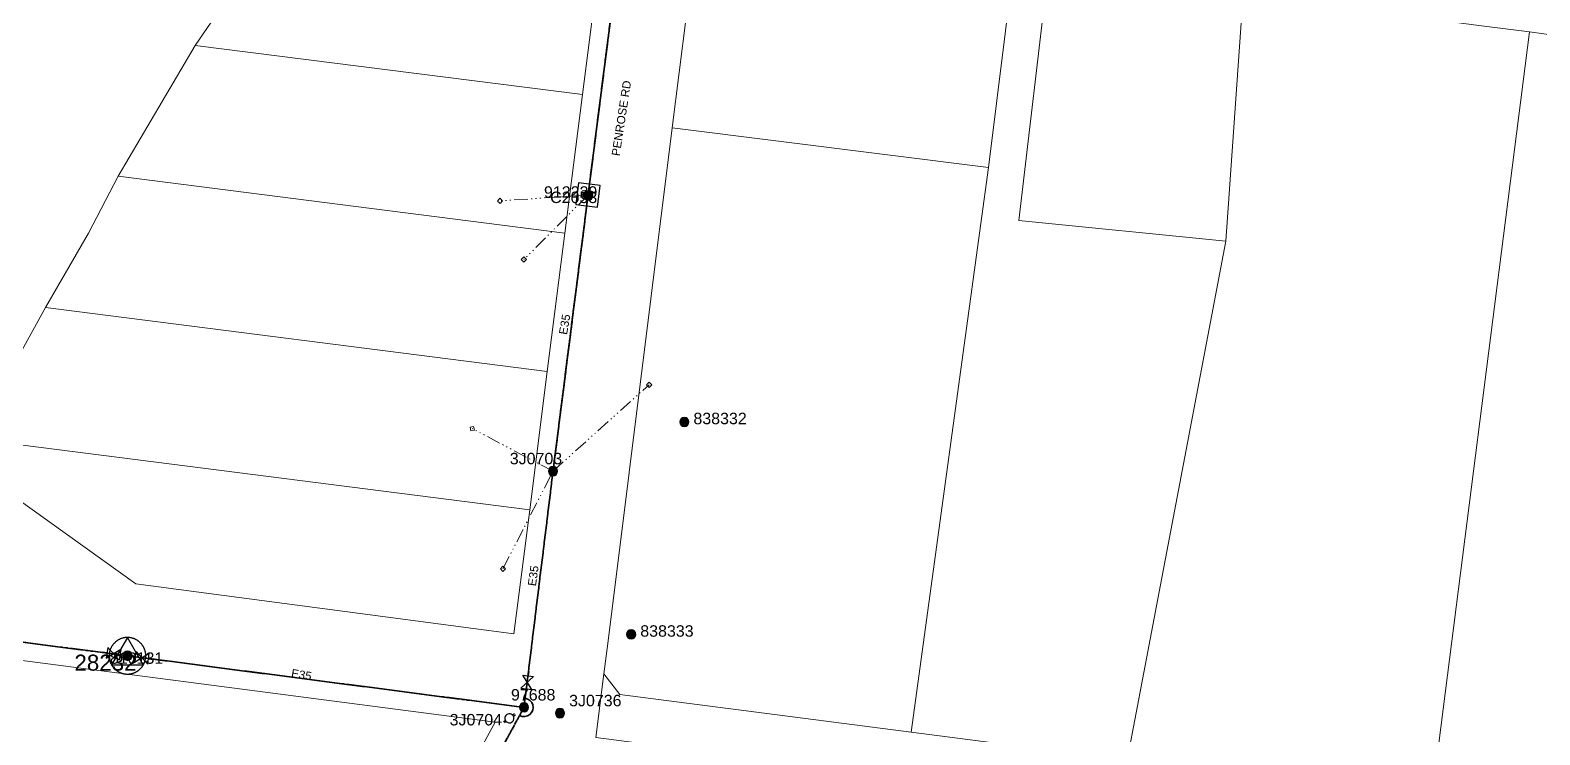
# Model space of a CAD drawing. Header units: metres. Extents: x 244561 to 254068, y 6159332 to 6162744.
# Drawn here: x 250965.2 to 251295, y 6160989.8 to 6161143.7 of the extents above; entities that cross this region are included whole.
import ezdxf
from ezdxf.enums import TextEntityAlignment as Align

# ---------------------------------------------------------------- set-up
doc = ezdxf.new("R2010")
doc.units = ezdxf.units.M
doc.linetypes.add('Cable Exist OH', pattern=[1, 1, 0])
doc.linetypes.add('PHANTOMX2', pattern=[6.6, 3, -0.75, 0.2, -0.75, 0.2, -0.75, 0.2, -0.75])
doc.layers.get('0').update_dxf_attribs({"color": 6})
for name, color, linetype, lineweight in [('_User_HV_Exist', 1, 'Continuous', 35), ('_User_LV_Exist', 5, 'Continuous', 35), ('Cadastre Developer_SP_NEW', 92, 'Continuous', 15), ('Cadastre Land Parcels_SP_EXT', 118, 'Continuous', 15), ('Cadastre Roads_SP_EXT', 218, 'Continuous', 15), ('Mains_HV_EXT', 13, 'Continuous', 25), ('Mains_LV_EXT', 163, 'Continuous', 25), ('Services_SP_EXT', 42, 'PHANTOMX2', 20)]:
    doc.layers.add(name, color=color, linetype=linetype, lineweight=lineweight)
for name, color, linetype in [('Equip_LV_EXT', 7, 'Continuous'), ('Equip_SP_HV_EXT', 7, 'Continuous'), ('Equip_SP_LV_EXT', 7, 'Continuous'), ('Sub_SP_TR_HV_LV_EXT', 7, 'Continuous'), ('SupportsOH_SP_TR_HV_LV_SL_EXT', 7, 'Continuous')]:
    doc.layers.add(name, color=color, linetype=linetype)
doc.styles.add('POLE_LABEL', font='arial.ttf', dxfattribs={"height": 2})
doc.styles.get("Standard").update_dxf_attribs({"font": 'arial.ttf'})

# ---------------------------------------------------------------- blocks, each defined once
blk = doc.blocks.new('SUB_POLE_EXT')
at = {"flags": 128}
for points in [[(-0.05, 4), (-0.15, 4), (-0.25, 3.99), (-0.34, 3.99), (-0.44, 3.98), (-0.54, 3.96), (-0.64, 3.95), (-0.73, 3.93), (-0.83, 3.91), (-0.92, 3.89), (-1.02, 3.87), (-1.11, 3.84), (-1.21, 3.81), (-1.3, 3.78), (-1.39, 3.75), (-1.49, 3.71), (-1.58, 3.68), (-1.67, 3.64), (-1.75, 3.59), (-1.84, 3.55), (-1.93, 3.5), (-2.01, 3.46), (-2.1, 3.41), (-2.18, 3.35), (-2.26, 3.3), (-2.34, 3.24), (-2.42, 3.18), (-2.5, 3.12), (-2.58, 3.06), (-2.65, 3), (-2.72, 2.93), (-2.79, 2.86), (-2.86, 2.79), (-2.93, 2.72), (-3, 2.65), (-3.06, 2.58), (-3.12, 2.5), (-3.18, 2.42), (-3.24, 2.34), (-3.3, 2.26), (-3.35, 2.18), (-3.41, 2.1), (-3.46, 2.01), (-3.5, 1.93), (-3.55, 1.84), (-3.59, 1.75), (-3.64, 1.67), (-3.68, 1.58), (-3.71, 1.49), (-3.75, 1.39), (-3.78, 1.3), (-3.81, 1.21), (-3.84, 1.11), (-3.87, 1.02), (-3.89, 0.92), (-3.91, 0.83), (-3.93, 0.73), (-3.95, 0.64), (-3.96, 0.54), (-3.98, 0.44), (-3.99, 0.34), (-3.99, 0.25), (-4, 0.15), (-4, 0.05), (-4, -0.05), (-4, -0.15), (-3.99, -0.25), (-3.99, -0.34), (-3.98, -0.44), (-3.96, -0.54), (-3.95, -0.64), (-3.93, -0.73), (-3.91, -0.83), (-3.89, -0.92), (-3.87, -1.02), (-3.84, -1.11), (-3.81, -1.21), (-3.78, -1.3), (-3.75, -1.39), (-3.71, -1.49), (-3.68, -1.58), (-3.64, -1.67), (-3.59, -1.75), (-3.55, -1.84), (-3.5, -1.93), (-3.46, -2.01), (-3.41, -2.1), (-3.35, -2.18), (-3.3, -2.26), (-3.24, -2.34), (-3.18, -2.42), (-3.12, -2.5), (-3.06, -2.58), (-3, -2.65), (-2.93, -2.72), (-2.86, -2.79), (-2.79, -2.86), (-2.72, -2.93), (-2.65, -3), (-2.58, -3.06), (-2.5, -3.12), (-2.42, -3.18), (-2.34, -3.24), (-2.26, -3.3), (-2.18, -3.35), (-2.1, -3.41), (-2.01, -3.46), (-1.93, -3.5), (-1.84, -3.55), (-1.75, -3.59), (-1.67, -3.64), (-1.58, -3.68), (-1.49, -3.71), (-1.39, -3.75), (-1.3, -3.78), (-1.21, -3.81), (-1.11, -3.84), (-1.02, -3.87), (-0.92, -3.89), (-0.83, -3.91), (-0.73, -3.93), (-0.64, -3.95), (-0.54, -3.96), (-0.44, -3.98), (-0.34, -3.99), (-0.25, -3.99), (-0.15, -4), (-0.05, -4), (0.05, -4), (0.15, -4), (0.25, -3.99), (0.34, -3.99), (0.44, -3.98), (0.54, -3.96), (0.64, -3.95), (0.73, -3.93), (0.83, -3.91), (0.92, -3.89), (1.02, -3.87), (1.11, -3.84), (1.21, -3.81), (1.3, -3.78), (1.39, -3.75), (1.49, -3.71), (1.58, -3.68), (1.67, -3.64), (1.75, -3.59), (1.84, -3.55), (1.93, -3.5), (2.01, -3.46), (2.1, -3.41), (2.18, -3.35), (2.26, -3.3), (2.34, -3.24), (2.42, -3.18), (2.5, -3.12), (2.58, -3.06), (2.65, -3), (2.72, -2.93), (2.79, -2.86), (2.86, -2.79), (2.93, -2.72), (3, -2.65), (3.06, -2.58), (3.12, -2.5), (3.18, -2.42), (3.24, -2.34), (3.3, -2.26), (3.35, -2.18), (3.41, -2.1), (3.46, -2.01), (3.5, -1.93), (3.55, -1.84), (3.59, -1.75), (3.64, -1.67), (3.68, -1.58), (3.71, -1.49), (3.75, -1.39), (3.78, -1.3), (3.81, -1.21), (3.84, -1.11), (3.87, -1.02), (3.89, -0.92), (3.91, -0.83), (3.93, -0.73), (3.95, -0.64), (3.96, -0.54), (3.98, -0.44), (3.99, -0.34), (3.99, -0.25), (4, -0.15), (4, -0.05), (4, 0.05), (4, 0.15), (3.99, 0.25), (3.99, 0.34), (3.98, 0.44), (3.96, 0.54), (3.95, 0.64), (3.93, 0.73), (3.91, 0.83), (3.89, 0.92), (3.87, 1.02), (3.84, 1.11), (3.81, 1.21), (3.78, 1.3), (3.75, 1.39), (3.71, 1.49), (3.68, 1.58), (3.64, 1.67), (3.59, 1.75), (3.55, 1.84), (3.5, 1.93), (3.46, 2.01), (3.41, 2.1), (3.35, 2.18), (3.3, 2.26), (3.24, 2.34), (3.18, 2.42), (3.12, 2.5), (3.06, 2.58), (3, 2.65), (2.93, 2.72), (2.86, 2.79), (2.79, 2.86), (2.72, 2.93), (2.65, 3), (2.58, 3.06), (2.5, 3.12), (2.42, 3.18), (2.34, 3.24), (2.26, 3.3), (2.18, 3.35), (2.1, 3.41), (2.01, 3.46), (1.93, 3.5), (1.84, 3.55), (1.75, 3.59), (1.67, 3.64), (1.58, 3.68), (1.49, 3.71), (1.39, 3.75), (1.3, 3.78), (1.21, 3.81), (1.11, 3.84), (1.02, 3.87), (0.92, 3.89), (0.83, 3.91), (0.73, 3.93), (0.64, 3.95), (0.54, 3.96), (0.44, 3.98), (0.34, 3.99), (0.25, 3.99), (0.15, 4), (0.05, 4)], [(0, 4), (-3.46, -2), (3.46, -2)]]:
    blk.add_lwpolyline(points, close=True, dxfattribs=at)
at = {"flags": 8}
blk.add_attdef('ASSET_NUM', text='', height=2.5, dxfattribs=at).set_placement((0, 7), align=Align.MIDDLE_CENTER)
for tag, flags, p in [('STREET_CODE', 9, (-1.38, 1.45)), ('NO_PHASES', 9, (-1.38, 1.05)), ('OPERATED_BY', 9, (-1.38, 0.65)), ('MAINTAINED_BY', 9, (-1.38, 0.45)), ('ORIENTATION', 9, (-1.38, 0.25)), ('OWNED_BY', 9, (-1.38, 0.05)), ('CONSTRUCTED_VOLTAGE', 9, (-1.13, 0.75)), ('OPERATING_VOLTAGE', 9, (-1.13, 0.35)), ('STATE', 9, (-1.38, -0.35)), ('USAGE', 9, (-1.38, -0.75)), ('LEGEND', 9, (-1.38, -0.95)), ('SUBURB', 9, (-1.38, -1.15)), ('STREETNAME', 9, (-1.38, -1.35)), ('LOCATION', 9, (-1.38, -1.55)), ('NOTES', 9, (-1.38, -1.75)), ('Z', 1, (-1.38, -1.95)), ('SECONDARY_VOLTAGE', 9, (-1.13, -0.65)), ('SUBSTATION_TYPE', 9, (-1.13, -1.05))]:
    blk.add_attdef(tag, text='', height=0.1, dxfattribs=dict(flags=flags)).set_placement(p, align=Align.MIDDLE_LEFT)
blk = doc.blocks.new('LV_OH_LINKS_DISTFUSE_EXT')
for p, q in [((0, 0), (0.96, 0)), ((3.84, 0), (4.8, 0))]:
    blk.add_line(p, q)
blk.add_lwpolyline([(3.84, -1.2), (3.84, 1.2), (0.96, -1.2), (0.96, 1.2)], close=True)
at = {"flags": 9}
for tag, p in [('ACTUAL_STATUS', (0, 0)), ('CONSTRUCTED_VOLTAGE', (0, -0.2)), ('OPERATING_VOLTAGE', (0, -0.6)), ('ORIENTATION', (0, -0.8)), ('OWNED_BY', (0, -1)), ('STATE', (0, -1.2)), ('SWITCH_TYPE', (0, -1.4)), ('NO_PHASES', (0, -0.4)), ('USAGE', (0, -1.6)), ('NOTES', (0, -1.8))]:
    blk.add_attdef(tag, text='', height=0.2, dxfattribs=at).set_placement(p, align=Align.MIDDLE_LEFT)
at = {"flags": 1}
blk.add_attdef('Z', (0, 0), '', height=0.2, dxfattribs=at)
blk = doc.blocks.new('LV_OH_LINKS_OPEN_EXT')
for p, q in [((-0.17, 4.97), (-0.17, 5.46)), ((0.17, 4.97), (0.17, 5.46)), ((-0.17, 3), (-0.17, 2.5)), ((0.17, 3), (0.17, 2.5))]:
    blk.add_line(p, q)
blk.add_lwpolyline([(0, 2.99, 1), (0, 4.98, 1)], format="xyb", close=True)
at = {"flags": 9}
for tag, p in [('ACTUAL_STATUS', (0, 0)), ('CONSTRUCTED_VOLTAGE', (0, -0.2)), ('OPERATING_VOLTAGE', (0, -0.6)), ('ORIENTATION', (0, -0.8)), ('OWNED_BY', (0, -1)), ('STATE', (0, -1.2)), ('SWITCH_TYPE', (0, -1.4)), ('NO_PHASES', (0, -0.4)), ('USAGE', (0, -1.6)), ('LEGEND', (0, -1.8)), ('NOTES', (0, -2))]:
    blk.add_attdef(tag, text='', height=0.2, dxfattribs=at).set_placement(p, align=Align.MIDDLE_LEFT)
at = {"flags": 1}
blk.add_attdef('Z', (0, 0), '', height=0.2, dxfattribs=at)
blk = doc.blocks.new('CCP_EXT')
blk.add_wipeout([(0, 0.57), (0.57, 0), (0, -0.57), (-0.57, 0)])
blk.add_lwpolyline([(-0.57, 0), (0, 0.57), (0.57, 0), (0, -0.57), (-0.57, 0)])
at = {"flags": 1}
blk.add_attdef('Z', (0, 0), '', height=0.2, dxfattribs=at)
at = {"flags": 9}
for tag, p in [('CCP_TYPE', (0, 0)), ('CONSTRUCTED_VOLTAGE', (0, -0.2)), ('OPERATING_VOLTAGE', (0, -0.6)), ('ORIENTATION', (0, -0.8)), ('OWNED_BY', (0, -1)), ('STATE', (0, -1.8)), ('NO_PHASES', (0, -0.4)), ('USAGE', (0, -1.2)), ('LEGEND', (0, -1.4)), ('LIFE_SUPPORT', (0, -1.6)), ('NOTES', (0, -2))]:
    blk.add_attdef(tag, text='', height=0.2, dxfattribs=at).set_placement(p, align=Align.MIDDLE_LEFT)
blk = doc.blocks.new('POLE_EXT')
blk.add_hatch(color=256).paths.add_polyline_path([(-1, 0, 1), (1, 0, 1)])
blk.add_lwpolyline([(-1, 0, 1), (1, 0, 1)], format="xyb", close=True)
at = {"flags": 8}
blk.add_attdef('pNumber', text='', height=2, dxfattribs=at).set_placement((2.5, 2.5), align=Align.MIDDLE_CENTER)
at = {"style": 'POLE_LABEL', "flags": 9}
for tag, p in [('STRUCTURE_PLANT_NUMBER', (1.35, 0.03)), ('STREET_CODE', (1.35, -0.2))]:
    blk.add_attdef(tag, text='', height=0.2, dxfattribs=at).set_placement(p, align=Align.MIDDLE_LEFT)
at = {"flags": 9}
for tag, p in [('OWNED_BY', (1.35, -0.4)), ('SPECIAL_USE', (1.35, -0.8)), ('STATE', (1.35, -1)), ('cLV', (1.35, -1.4)), ('hDepth', (1.35, -1.6)), ('hDia', (1.35, -1.8)), ('cHV', (1.35, -2)), ('cLinedev', (1.35, -3.4)), ('PARENT', (1.35, -0.6)), ('USAGE', (1.35, -1.2)), ('LBRACKET', (1.35, -2.2)), ('LExisting', (1.35, -2.4)), ('LANTNUMBER', (1.35, -2.6)), ('LOther', (1.35, -2.8)), ('LRemove', (1.35, -3)), ('LEGEND', (1.35, -3.2)), ('pExisting', (1.35, -3.8)), ('pFooting', (1.35, -4.4)), ('pNew', (1.35, -4.6)), ('pRelocate', (1.35, -5)), ('pRemove', (1.35, -5.2)), ('pReplace', (1.35, -5.4)), ('pStay', (1.35, -5.6)), ('pType', (1.35, -5.8)), ('cspan', (1.35, -6)), ('STREETNAME', (1.35, -6.2)), ('SUBURB', (1.35, -6.4)), ('LOCATION', (1.35, -3.6)), ('PFNUMBER', (1.35, -4)), ('NEWPFNUMBER', (1.35, -4.2)), ('NOTES', (1.35, -6.6)), ('OPERATED_BY', (1.36, -7.01)), ('MAINTAINED_BY', (1.36, -6.81))]:
    blk.add_attdef(tag, text='', height=0.2, dxfattribs=at).set_placement(p, align=Align.MIDDLE_LEFT)
at = {"flags": 1}
blk.add_attdef('Z', (1.35, -7.33), '', height=0.2, dxfattribs=at)
blk = doc.blocks.new('HV_DOF_CLOSED_EXT')
for p, q in [((0, 7.9), (0, 6.94)), ((0, 4.06), (0, 3.1))]:
    blk.add_line(p, q)
blk.add_lwpolyline([(-1.2, 4.06), (1.2, 4.06), (-1.2, 6.94), (1.2, 6.94)], close=True)
for tag, height, flags, p in [('STREET_CODE', 0.2, 9, (1.5, 0)), ('ASSET_NUM', 2.5, 8, (2, 2)), ('ACTUAL_STATUS', 0.2, 9, (1.5, -0.2)), ('CONSTRUCTED_VOLTAGE', 0.2, 9, (1.5, -0.4)), ('OPERATING_VOLTAGE', 0.2, 9, (1.5, -0.8)), ('ORIENTATION', 0.2, 9, (1.5, -1)), ('OWNED_BY', 0.2, 9, (1.5, -1.2)), ('OPERATED_BY', 0.2, 9, (1.5, -1.4)), ('STATE', 0.2, 9, (1.5, -1.8)), ('SWITCH_TYPE', 0.2, 9, (1.5, -2)), ('STREETNAME', 0.2, 9, (1.5, -2.8)), ('SUBURB', 0.2, 9, (1.5, -3)), ('NO_PHASES', 0.2, 9, (1.5, -0.6)), ('MAINTAINED_BY', 0.2, 9, (1.5, -1.6)), ('USAGE', 0.2, 9, (1.5, -2.2)), ('LEGEND', 0.2, 9, (1.5, -2.4)), ('LOCATION', 0.2, 9, (1.5, -2.6)), ('NOTES', 0.2, 9, (1.5, -3.2)), ('LABEL_ALIGNMENT', 0.2, 9, (1.5, -3.4)), ('Z', 0.2, 1, (1.5, -3.6))]:
    blk.add_attdef(tag, text='', height=height, dxfattribs=dict(flags=flags)).set_placement(p, align=Align.MIDDLE_LEFT)
blk = doc.blocks.new('HV_LOAD_BREAK_EXT')
blk.add_lwpolyline([(-2.4, -2.4), (2.4, -2.4), (2.4, 2.4), (-2.4, 2.4)], close=True)
at = {"insert": (-1.1, 0.99), "char_height": 2, "width": 2.9628, "attachment_point": 1}
blk.add_mtext('{\\Fisocp|c0;LB}', dxfattribs=at)
for tag, height, flags, p in [('STREET_CODE', 0.2, 9, (1.5, 0)), ('ASSET_NUM', 2.5, 8, (2, 2)), ('ACTUAL_STATUS', 0.2, 9, (1.5, -0.2)), ('CONSTRUCTED_VOLTAGE', 0.2, 9, (1.5, -0.4)), ('OPERATING_VOLTAGE', 0.2, 9, (1.5, -0.8)), ('ORIENTATION', 0.2, 9, (1.5, -1)), ('OWNED_BY', 0.2, 9, (1.5, -1.2)), ('OPERATED_BY', 0.2, 9, (1.5, -1.4)), ('STATE', 0.2, 9, (1.5, -1.8)), ('SWITCH_TYPE', 0.2, 9, (1.5, -2)), ('STREETNAME', 0.2, 9, (1.5, -2.8)), ('SUBURB', 0.2, 9, (1.5, -3)), ('NO_PHASES', 0.2, 9, (1.5, -0.6)), ('MAINTAINED_BY', 0.2, 9, (1.5, -1.6)), ('USAGE', 0.2, 9, (1.5, -2.2)), ('LEGEND', 0.2, 9, (1.5, -2.4)), ('LOCATION', 0.2, 9, (1.5, -2.6)), ('NOTES', 0.2, 9, (1.5, -3.2)), ('LABEL_ALIGNMENT', 0.2, 9, (1.5, -3.4)), ('Z', 0.2, 1, (1.5, -3.6))]:
    blk.add_attdef(tag, text='', height=height, dxfattribs=dict(flags=flags)).set_placement(p, align=Align.MIDDLE_LEFT)

msp = doc.modelspace()

# ---------------------------------------------------------------- linework, layer by layer
at = {"layer": '_User_HV_Exist', "linetype": 'Cable Exist OH'}
for points in [[(251087.0999, 6161107.708), (251093.8173, 6161160.2857), (251142.4077, 6161215.8563), (251175.008, 6161244.0276)], [(250986.4379, 6161007.0471), (250934.7946, 6161013.7624)], [(251073.1063, 6160995.7724), (250986.438, 6161007.0471)], [(251073.1063, 6160995.7724), (251018.2214, 6160894.9989)]]:
    msp.add_lwpolyline(points, dxfattribs=at)
at = {"layer": '_User_HV_Exist', "linetype": 'Continuous'}
msp.add_lwpolyline([(251072.1498, 6160994.0159, 1.20844276), (251073.3501, 6160997.7575)], format="xyb", dxfattribs=at)
at = {"layer": '_User_LV_Exist', "linetype": 'Cable Exist OH'}
for points in [[(251093.8173, 6161160.2857), (251087.0999, 6161107.708)], [(251087.0999, 6161107.708), (251079.4452, 6161047.3842)], [(251073.1063, 6160995.7724), (251079.4452, 6161047.3842)], [(250934.7946, 6161013.7624), (250986.403, 6161007.0519), (250986.4572, 6161007.0448)], [(250986.4573, 6161007.0448), (251072.4892, 6160995.8384)]]:
    msp.add_lwpolyline(points, dxfattribs=at)
at = {"layer": 'Cadastre Developer_SP_NEW', "linetype": 'Continuous'}
msp.add_lwpolyline([(250952.6658, 6161054.4233), (250968.5275, 6161083.1283), (250977.9146, 6161099.3886), (250984.4099, 6161111.833), (251001.2528, 6161140.4162), (251020.6206, 6161168.6784)], dxfattribs=at)
for points in [[(251089.7333, 6161159.8796), (251020.6208, 6161168.6784), (251001.253, 6161140.4162), (251085.8845, 6161129.6439), (251089.7333, 6161159.8796)], [(251180.0947, 6161158.27), (251129.9211, 6161165.1921), (251118.9962, 6161166.5124), (251108.5154, 6161146.5628), (251105.4889, 6161122.3889), (251174.6192, 6161113.7024), (251180.0947, 6161158.27)], [(251226.4311, 6161097.6649), (251181.2172, 6161102.1417), (251187.6678, 6161157.2612), (251182.5759, 6161157.9777), (251180.0947, 6161158.27), (251174.6192, 6161113.7024), (251157.6772, 6160990.354), (251204.8838, 6160984.2304), (251226.4311, 6161097.6649)], [(251230.2065, 6161151.5927), (251202.515, 6161155.3211), (251187.6678, 6161157.2612), (251181.2172, 6161102.1417), (251226.4311, 6161097.6649), (251230.2065, 6161151.5927)], [(251393.3918, 6161057.2506), (251373.5709, 6161059.8979), (251379.0619, 6161106.5764), (251381.9825, 6161131.4121), (251302.2176, 6161142.0375), (251292.7849, 6161143.3387), (251270.1529, 6160965.6829), (251288.4117, 6160962.9649), (251380.4758, 6160949.2598), (251393.3918, 6161057.2506)], [(250781.5983, 6160517.5522), (250804.4346, 6160528.7714), (250823.0497, 6160544.9787), (250823.3505, 6160545.5621), (251066.8038, 6160992.5633), (250928.7936, 6161010.5091), (250785.9085, 6160776.5098), (250770.4028, 6160754.97), (250688.8369, 6160649.2948), (250571.1319, 6160571.7654), (250610.333, 6160565.6046), (250631.0351, 6160531.1683), (250699.4832, 6160515.7141), (250727.2936, 6160511.6961), (250754.8185, 6160512.3703), (250781.5983, 6160517.5522)]]:
    msp.add_lwpolyline(points, close=True, dxfattribs=at)
at = {"layer": 'Cadastre Land Parcels_SP_EXT', "linetype": 'Continuous'}
msp.add_lwpolyline([(250952.6658, 6161054.4233), (250968.5275, 6161083.1283), (250977.9146, 6161099.3886), (250984.4099, 6161111.833), (251001.2528, 6161140.4162), (251020.6206, 6161168.6784)], dxfattribs=at)
for points in [[(251089.7333, 6161159.8796), (251020.6208, 6161168.6784), (251001.253, 6161140.4162), (251085.8845, 6161129.6439), (251089.7333, 6161159.8796)], [(251180.0947, 6161158.27), (251129.9211, 6161165.1921), (251118.9962, 6161166.5124), (251108.5154, 6161146.5628), (251105.4889, 6161122.3889), (251174.6192, 6161113.7024), (251180.0947, 6161158.27)], [(251226.4311, 6161097.6649), (251181.2172, 6161102.1417), (251187.6678, 6161157.2612), (251182.5759, 6161157.9777), (251180.0947, 6161158.27), (251174.6192, 6161113.7024), (251157.6772, 6160990.354), (251204.8838, 6160984.2304), (251226.4311, 6161097.6649)], [(251230.2065, 6161151.5927), (251202.515, 6161155.3211), (251187.6678, 6161157.2612), (251181.2172, 6161102.1417), (251226.4311, 6161097.6649), (251230.2065, 6161151.5927)], [(251292.7849, 6161143.3387), (251282.2785, 6161144.6944), (251230.2065, 6161151.5927), (251226.4311, 6161097.6649), (251204.8838, 6160984.2304), (251157.6772, 6160990.354), (251094.0338, 6160998.6102), (251090.5585, 6161003.1059), (251088.818, 6160989.2037), (251270.1529, 6160965.6829), (251292.7849, 6161143.3387)], [(251393.3918, 6161057.2506), (251373.5709, 6161059.8979), (251379.0619, 6161106.5764), (251381.9825, 6161131.4121), (251302.2176, 6161142.0375), (251292.7849, 6161143.3387), (251270.1529, 6160965.6829), (251288.4117, 6160962.9649), (251380.4758, 6160949.2598), (251393.3918, 6161057.2506)], [(251085.8845, 6161129.6439), (251001.253, 6161140.4162), (250984.4101, 6161111.833), (251082.0349, 6161099.4083), (251085.8845, 6161129.6439)], [(251174.6192, 6161113.7024), (251105.4889, 6161122.3889), (251091.3885, 6161009.738), (251090.5585, 6161003.1059), (251094.0338, 6160998.6102), (251157.6772, 6160990.354), (251174.6192, 6161113.7024)], [(251082.0349, 6161099.4083), (250984.4101, 6161111.833), (250977.9147, 6161099.3885), (250968.5277, 6161083.1283), (251078.186, 6161069.1736), (251082.0349, 6161099.4083)], [(251078.186, 6161069.1736), (250968.5277, 6161083.1283), (250952.666, 6161054.4232), (251074.3381, 6161038.939), (251078.186, 6161069.1736)], [(251074.3381, 6161038.939), (250952.666, 6161054.4232), (250950.1284, 6161050.0438), (250988.2702, 6161022.7787), (251070.8855, 6161011.8169), (251074.3381, 6161038.939)], [(250781.5983, 6160517.5522), (250804.4346, 6160528.7714), (250823.0497, 6160544.9787), (250823.3505, 6160545.5621), (251066.8038, 6160992.5633), (250928.7936, 6161010.5091), (250785.9085, 6160776.5098), (250770.4028, 6160754.97), (250688.8369, 6160649.2948), (250571.1319, 6160571.7654), (250610.333, 6160565.6046), (250631.0351, 6160531.1683), (250699.4832, 6160515.7141), (250727.2936, 6160511.6961), (250754.8185, 6160512.3703), (250781.5983, 6160517.5522)]]:
    msp.add_lwpolyline(points, close=True, dxfattribs=at)
at = {"layer": 'Mains_HV_EXT', "linetype": 'Cable Exist OH'}
for points in [[(251087.0999, 6161107.708), (251093.8173, 6161160.2857), (251142.4077, 6161215.8563), (251175.008, 6161244.0276)], [(250986.4379, 6161007.0471), (250934.7946, 6161013.7624)], [(251073.1063, 6160995.7724), (250986.438, 6161007.0471)], [(251073.1063, 6160995.7724), (251018.2214, 6160894.9989)]]:
    msp.add_lwpolyline(points, dxfattribs=at)
at = {"layer": 'Mains_HV_EXT', "linetype": 'Continuous'}
msp.add_lwpolyline([(251072.1498, 6160994.0159, 1.20844276), (251073.3501, 6160997.7575)], format="xyb", dxfattribs=at)
at = {"layer": 'Mains_LV_EXT', "linetype": 'Cable Exist OH'}
for points in [[(251093.8173, 6161160.2857), (251087.0999, 6161107.708)], [(251087.0999, 6161107.708), (251079.4452, 6161047.3842)], [(251073.1063, 6160995.7724), (251079.4452, 6161047.3842)], [(250934.7946, 6161013.7624), (250986.403, 6161007.0519), (250986.4572, 6161007.0448)], [(250986.4573, 6161007.0448), (251072.4892, 6160995.8384)]]:
    msp.add_lwpolyline(points, dxfattribs=at)

# ---------------------------------------------------------------- block references
at = {"layer": 'Equip_LV_EXT'}
for p, rotation in [((250985.7658, 6161007.1435), 171.7276095506588), ((250987.2506, 6161006.9279), 351.7283326407452)]:
    msp.add_blockref('LV_OH_LINKS_DISTFUSE_EXT', p, dxfattribs=dict(at, rotation=rotation))
at = {"layer": 'Equip_SP_HV_EXT'}
ref = msp.add_blockref('HV_LOAD_BREAK_EXT', (251087.0999, 6161107.708), dxfattribs=dict(at, rotation=173.0473110862104))
ref.add_attrib('ASSET_NUM', 'C2053', dxfattribs={"layer": '0', "height": 2.5}).set_placement((251089.0999, 6161108.458), align=Align.TOP_RIGHT)
ref = msp.add_blockref('HV_DOF_CLOSED_EXT', (251073.1064, 6160995.7723), dxfattribs=dict(at, rotation=352.5879788357773))
ref.add_attrib('ASSET_NUM', '97688', dxfattribs={"layer": '0', "height": 2.5}).set_placement((251075.1064, 6160996.5223), align=Align.BOTTOM_CENTER)
at = {"layer": 'Equip_SP_LV_EXT', "rotation": 126.795382141998}
msp.add_blockref('LV_OH_LINKS_OPEN_EXT', (251073.1063, 6160995.7723), dxfattribs=at)
at = {"layer": 'Sub_SP_TR_HV_LV_EXT'}
ref = msp.add_blockref('SUB_POLE_EXT', (250986.4572, 6161007.0448), dxfattribs=at)
ref.add_attrib('ASSET_NUM', '28232', dxfattribs={"layer": '0', "height": 3.5}).set_placement((250988.4572, 6161007.2948), align=Align.TOP_RIGHT)
at = {"layer": 'SupportsOH_SP_TR_HV_LV_SL_EXT'}
ref = msp.add_blockref('POLE_EXT', (251087.1128, 6161107.6209), dxfattribs=at)
ref.add_attrib('ASSET_NUM', '912229', dxfattribs={"layer": '0', "height": 2.5, "style": 'POLE_LABEL'}).set_placement((251089.1128, 6161108.3709), align=Align.MIDDLE_RIGHT)
ref = msp.add_blockref('POLE_EXT', (251108.11, 6161058.142), dxfattribs=at)
ref.add_attrib('ASSET_NUM', '838332', dxfattribs={"layer": '0', "height": 2.5, "style": 'POLE_LABEL'}).set_placement((251110.11, 6161058.892), align=Align.MIDDLE_LEFT)
ref = msp.add_blockref('POLE_EXT', (251079.4452, 6161047.3842), dxfattribs=at)
ref.add_attrib('ASSET_NUM', '3J0703', dxfattribs={"layer": '0', "height": 2.5, "style": 'POLE_LABEL'}).set_placement((251081.4452, 6161048.1342), align=Align.BOTTOM_RIGHT)
ref = msp.add_blockref('POLE_EXT', (251096.503, 6161011.714), dxfattribs=at)
ref.add_attrib('ASSET_NUM', '838333', dxfattribs={"layer": '0', "height": 2.5, "style": 'POLE_LABEL'}).set_placement((251098.503, 6161012.464), align=Align.MIDDLE_LEFT)
ref = msp.add_blockref('POLE_EXT', (250986.4572, 6161007.0448), dxfattribs=at)
ref.add_attrib('ASSET_NUM', '810131', dxfattribs={"layer": '0', "height": 2.5, "style": 'POLE_LABEL'}).set_placement((250988.4572, 6161007.7948), align=Align.TOP_CENTER)
ref = msp.add_blockref('POLE_EXT', (251073.1063, 6160995.7724), dxfattribs=at)
ref.add_attrib('ASSET_NUM', '3J0704', dxfattribs={"layer": '0', "height": 2.5, "style": 'POLE_LABEL'}).set_placement((251068.3033, 6160993.0809), align=Align.MIDDLE_RIGHT)
ref = msp.add_blockref('POLE_EXT', (251080.9496, 6160994.5099), dxfattribs=at)
ref.add_attrib('ASSET_NUM', '3J0736', dxfattribs={"layer": '0', "height": 2.5, "style": 'POLE_LABEL'}).set_placement((251082.9496, 6160995.2599), align=Align.BOTTOM_LEFT)

# ---------------------------------------------------------------- texts
at = {"layer": 'Cadastre Roads_SP_EXT'}
msp.add_text('PENROSE RD', height=1.8, rotation=81.25148, dxfattribs=at).set_placement((251093.9959, 6161116.142))
at = {"layer": 'Mains_LV_EXT'}
for rotation, p in [(80.145446, (251082.4763, 6161077.0963)), (81.852132, (251075.6836, 6161022.1811)), (350.586292, (251022.1266, 6161002.4064))]:
    msp.add_text('E35', height=1.8, rotation=rotation, dxfattribs=at).set_placement(p)

# ---------------------------------------------------------------- next in the draw order: block references
at = {"layer": 'Services_SP_EXT'}
for p, rotation in [((251067.863, 6161106.434), 184.0203968074289), ((251061.779, 6161056.683), 146.5161074256185)]:
    msp.add_blockref('CCP_EXT', p, dxfattribs=dict(at, rotation=rotation))
for p in [(251073.0667, 6161093.6158), (251100.4315, 6161066.2631), (251068.5029, 6161026.0648)]:
    msp.add_blockref('CCP_EXT', p, dxfattribs=at)

# ---------------------------------------------------------------- next in the draw order: linework, layer by layer
at = {"layer": '_User_HV_Exist', "linetype": 'Cable Exist OH'}
msp.add_lwpolyline([(251073.1063, 6160995.7724), (251079.4452, 6161047.3842), (251087.0999, 6161107.7079)], dxfattribs=at)
at = {"layer": 'Cadastre Developer_SP_NEW', "linetype": 'Continuous'}
for points in [[(251292.7849, 6161143.3387), (251282.2785, 6161144.6944), (251230.2065, 6161151.5927), (251226.4311, 6161097.6649), (251204.8838, 6160984.2304), (251157.6772, 6160990.354), (251094.0338, 6160998.6102), (251090.5585, 6161003.1059), (251088.818, 6160989.2037), (251270.1529, 6160965.6829), (251292.7849, 6161143.3387)], [(251085.8845, 6161129.6439), (251001.253, 6161140.4162), (250984.4101, 6161111.833), (251082.0349, 6161099.4083), (251085.8845, 6161129.6439)], [(251174.6192, 6161113.7024), (251105.4889, 6161122.3889), (251091.3885, 6161009.738), (251090.5585, 6161003.1059), (251094.0338, 6160998.6102), (251157.6772, 6160990.354), (251174.6192, 6161113.7024)], [(251082.0349, 6161099.4083), (250984.4101, 6161111.833), (250977.9147, 6161099.3885), (250968.5277, 6161083.1283), (251078.186, 6161069.1736), (251082.0349, 6161099.4083)], [(251078.186, 6161069.1736), (250968.5277, 6161083.1283), (250952.666, 6161054.4232), (251074.3381, 6161038.939), (251078.186, 6161069.1736)], [(251074.3381, 6161038.939), (250952.666, 6161054.4232), (250950.1284, 6161050.0438), (250988.2702, 6161022.7787), (251070.8855, 6161011.8169), (251074.3381, 6161038.939)]]:
    msp.add_lwpolyline(points, close=True, dxfattribs=at)
at = {"layer": 'Mains_HV_EXT', "linetype": 'Cable Exist OH'}
msp.add_lwpolyline([(251073.1063, 6160995.7724), (251079.4452, 6161047.3842), (251087.0999, 6161107.7079)], dxfattribs=at)
at = {"layer": 'Services_SP_EXT'}
for points in [[(251087.1, 6161107.708), (251067.863, 6161106.434)], [(251087.1, 6161107.7079), (251073.0667, 6161093.6158)], [(251079.4451, 6161047.3841), (251100.4315, 6161066.263)], [(251079.4452, 6161047.3842), (251061.7789, 6161056.683)], [(251068.5029, 6161026.0648), (251079.4452, 6161047.3842)]]:
    msp.add_lwpolyline(points, dxfattribs=at)

doc.saveas('drawing.dxf')
